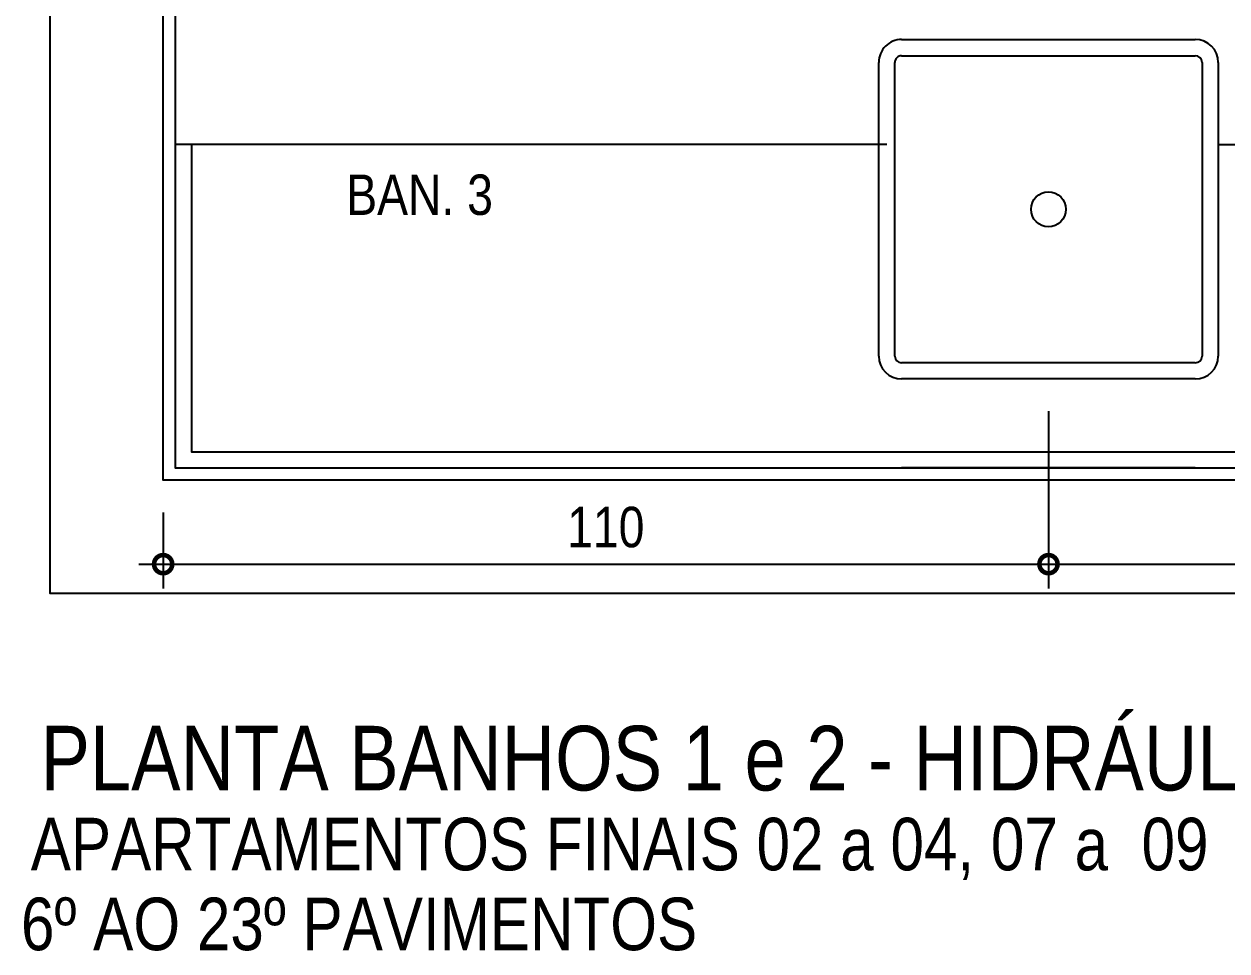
# Model space of a CAD drawing. Header units: metres. Extents: x 3 to 168, y -142 to 28.
# Drawn here: x 2.929 to 4.417, y -18.612 to -17.465 of the extents above; entities that cross this region are included whole.
import ezdxf

# ---------------------------------------------------------------- set-up
doc = ezdxf.new("R2010")
doc.units = ezdxf.units.M
for name, color, linetype in [('ARQ-ALV ACAB', 4, 'Continuous'), ('ARQ-ALV OSSO', 5, 'Continuous'), ('ARQ-DIM', 2, 'Continuous'), ('ARQ-HID', 2, 'Continuous'), ('ARQ-TXT', 2, 'Continuous')]:
    doc.layers.add(name, color=color, linetype=linetype)
doc.styles.add('Adesa', font='ARIALN.TTF')
doc.dimstyles.new('ADESA 1-0025', dxfattribs={"dimtxt": 0.05, "dimasz": 0.045, "dimexe": 0.03, "dimexo": 0.04, "dimgap": 0.02, "dimtad": 1, "dimtoh": 1, "dimdec": 0, "dimlfac": 100, "dimzin": 4, "dimtxsty": 'Adesa', "dimblk": 'DOTSMALL', "dimcen": 1, "dimdle": 0.03, "dimclrd": 1, "dimclre": 1, "dimclrt": 256, "dimazin": 1, "dimtm": 1e-09, "dimtfac": 1, "dimtdec": 0, "dimtix": 1, "dimtmove": 2, "dimatfit": 0, "dimldrblk": 'DOTSMALL', "dimfxl": 0.8, "dimtvp": 2, "dimtolj": 1, "dimtzin": 0, "dimarcsym": 0})

# ---------------------------------------------------------------- blocks, each defined once
blk = doc.blocks.new('ARQ-HID-CUBA Q')
for points in [[(-0.1816, 0), (0.1816, 0)], [(-0.1816, -0.11), (0.1816, -0.11)], [(-0.1816, -0.13), (0.1816, -0.13)], [(-0.21, -0.5016), (-0.21, -0.1384)], [(-0.19, -0.5016), (-0.19, -0.1384)], [(0.19, -0.1384), (0.19, -0.5016)], [(0.21, -0.1384), (0.21, -0.5016)], [(-0.21, -0.4), (-0.31, -0.4)], [(0.21, -0.4), (0.31, -0.4)], [(0.1816, -0.51), (-0.1816, -0.51)], [(0.1816, -0.53), (-0.1816, -0.53)], [(0.1816, -0.53), (-0.1816, -0.53)]]:
    blk.add_lwpolyline(points)
blk.add_circle((0, -0.32), 0.0216)
for centre, radius, start, end in [((-0.1816, -0.1384), 0.0284, 90, 180), ((0.1816, -0.1384), 0.0284, 0, 90), ((-0.1816, -0.1384), 0.0084, 90, 180), ((0.1816, -0.1384), 0.0084, 0, 90), ((-0.1816, -0.5016), 0.0284, 180, 270), ((-0.1816, -0.5016), 0.0084, 180, 270), ((0.1816, -0.5016), 0.0284, 270, 0), ((0.1816, -0.5016), 0.0084, 270, 0)]:
    blk.add_arc(centre, radius, start, end)
blk = doc.blocks.new('_DotSmall')
at = {"color": 0, "linetype": 'ByBlock', "const_width": 0.5}
blk.add_lwpolyline([(-0.0625, 0, 1), (0.0625, 0, 1)], format="xyb", close=True, dxfattribs=at)
blk = doc.blocks.new('*D69')
at = {"layer": 'ARQ-DIM', "color": 1, "lineweight": -2, "transparency": 16777216}
for p, q in [((4.1964, -17.944), (4.1964, -18.1631)), ((3.1014, -18.069), (3.1014, -18.1631)), ((3.0714, -18.1331), (4.2264, -18.1331))]:
    blk.add_line(p, q, dxfattribs=at)
at = {"layer": 'Defpoints', "color": 0, "transparency": 16777216}
for p in [(4.1964, -17.904), (3.1014, -18.029), (4.1964, -18.1331)]:
    blk.add_point(p, dxfattribs=at)
at = {"layer": 'ARQ-DIM', "color": 1, "lineweight": -2, "transparency": 16777216, "xscale": 0.045, "yscale": 0.045, "zscale": 0.045, "rotation": 180}
blk.add_blockref('_DotSmall', (3.1014, -18.1331), dxfattribs=at)
at = {"layer": 'ARQ-DIM', "color": 1, "lineweight": -2, "transparency": 16777216, "xscale": 0.045, "yscale": 0.045, "zscale": 0.045}
blk.add_blockref('_DotSmall', (4.1964, -18.1331), dxfattribs=at)
at = {"layer": 'ARQ-DIM', "transparency": 16777216, "insert": (3.6489, -18.0875), "char_height": 0.05, "attachment_point": 5, "style": 'Adesa'}
blk.add_mtext('\\A1;110', dxfattribs=at)
blk = doc.blocks.new('*D70')
at = {"layer": 'ARQ-DIM', "color": 1, "lineweight": -2, "transparency": 16777216}
for p, q in [((4.1964, -17.944), (4.1964, -18.1631)), ((5.2914, -17.9439), (5.2914, -18.1631)), ((4.1664, -18.1331), (5.3214, -18.1331))]:
    blk.add_line(p, q, dxfattribs=at)
at = {"layer": 'Defpoints', "color": 0, "transparency": 16777216}
for p in [(4.1964, -17.904), (5.2914, -17.9039), (5.2914, -18.1331)]:
    blk.add_point(p, dxfattribs=at)
at = {"layer": 'ARQ-DIM', "color": 1, "lineweight": -2, "transparency": 16777216, "xscale": 0.045, "yscale": 0.045, "zscale": 0.045, "rotation": 180}
blk.add_blockref('_DotSmall', (4.1964, -18.1331), dxfattribs=at)
at = {"layer": 'ARQ-DIM', "color": 1, "lineweight": -2, "transparency": 16777216, "xscale": 0.045, "yscale": 0.045, "zscale": 0.045}
blk.add_blockref('_DotSmall', (5.2914, -18.1331), dxfattribs=at)
at = {"layer": 'ARQ-DIM', "transparency": 16777216, "insert": (4.7439, -18.0875), "char_height": 0.05, "attachment_point": 5, "style": 'Adesa'}
blk.add_mtext('\\A1;110', dxfattribs=at)
blk = doc.blocks.new('AREAS MOLHADAS')
at = {"layer": 'ARQ-ALV ACAB'}
blk.add_lwpolyline([(2.9607, -16.709), (2.9758, -16.709), (3.8064, -16.709), (3.8064, -16.819), (3.1164, -16.819), (3.1164, -18.014), (4.5264, -18.014)], dxfattribs=at)
at = {"layer": 'ARQ-ALV OSSO'}
for points in [[(3.1014, -16.714), (2.9614, -16.714), (2.9614, -18.029), (2.9614, -18.169), (5.3814, -18.169), (5.3814, -18.029)], [(5.2914, -18.029), (3.1014, -18.029), (3.1014, -16.804), (3.8014, -16.804), (3.8014, -16.714), (3.1164, -16.714), (3.1014, -16.714)]]:
    blk.add_lwpolyline(points, dxfattribs=at)
at = {"layer": 'ARQ-HID'}
for points in [[(3.9964, -17.614), (3.1164, -17.614)], [(3.1364, -17.614), (3.1364, -17.994), (4.5164, -17.994)]]:
    blk.add_lwpolyline(points, dxfattribs=at)
at = {"layer": 'ARQ-HID', "rotation": 180}
blk.add_blockref('ARQ-HID-CUBA Q', (4.1964, -18.014), dxfattribs=at)
at = {"layer": 'ARQ-TXT', "ltscale": 0.5, "style": 'Adesa'}
blk.add_text('PLANTA BANHOS 1 e 2 - HIDRÁULICA', height=0.08, dxfattribs=at).set_placement((2.9498, -18.4131))
at = {"layer": 'ARQ-TXT', "style": 'Adesa'}
for s, p in [('APARTAMENTOS FINAIS 02 a 04, 07 a  09', (2.9377, -18.5119, 108.9697)), ('6º AO 23º PAVIMENTOS', (2.9256, -18.6107, 217.9394))]:
    blk.add_text(s, height=0.065, dxfattribs=at).set_placement(p)
at = {"layer": 'ARQ-TXT', "insert": (3.3279, -17.651), "char_height": 0.05, "attachment_point": 1, "style": 'Adesa'}
blk.add_mtext_dynamic_manual_height_columns('BAN. 3', width=0.217295, gutter_width=1, heights=[0], dxfattribs=at)
at = {"layer": 'ARQ-DIM'}
for base, p1, p2, picture, middle in [((4.19641, -18.13307), (3.10139, -18.02897), (4.19641, -17.90398), '*D69', (3.6489, -18.08755)), ((5.29143, -18.13307), (4.19641, -17.90398), (5.29143, -17.90395), '*D70', (4.74392, -18.08755))]:
    dim = blk.add_linear_dim(base=base, p1=p1, p2=p2, dimstyle='ADESA 1-0025', dxfattribs=at)
    dim.commit()
    dim.dimension.update_dxf_attribs({"geometry": picture, "text_midpoint": middle})

msp = doc.modelspace()

# ---------------------------------------------------------------- block references
msp.add_blockref('AREAS MOLHADAS', (0, 0))

doc.saveas('drawing.dxf')
